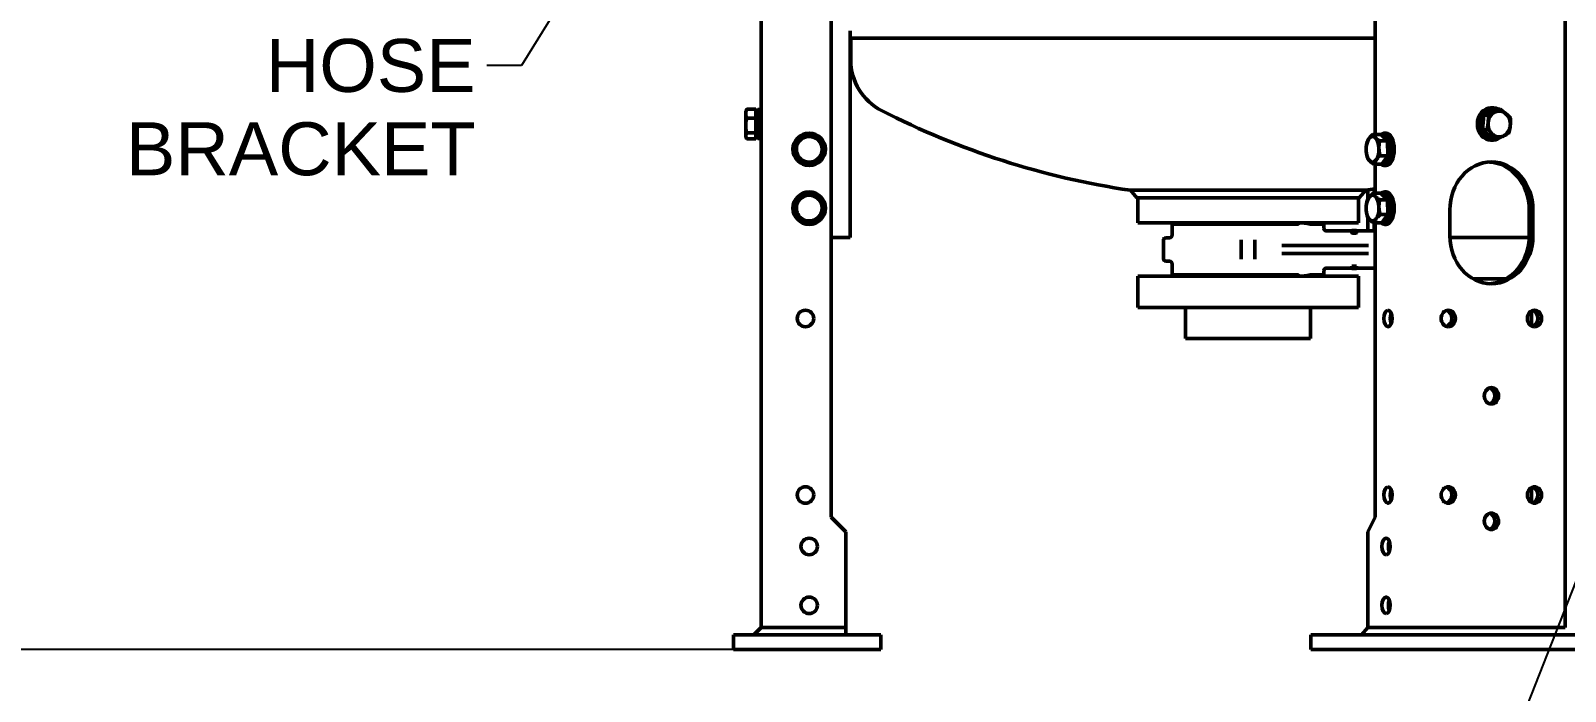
# Model space of a CAD drawing. Header units: inches. Extents: x 15 to 402, y 6 to 258.
# Drawn here: x 41.6 to 93.8, y 32.9 to 55.4 of the extents above; entities that cross this region are included whole.
import ezdxf

# ---------------------------------------------------------------- set-up
doc = ezdxf.new("R2010")
doc.units = ezdxf.units.IN
doc.header["$LTSCALE"] = 12
doc.header["$MEASUREMENT"] = 0
for name, color, linetype, lineweight in [('Dimension (ANSI)', 7, 'Continuous', 25), ('Symbol (ANSI)', 7, 'Continuous', 25), ('Visible (ANSI)', 7, 'Continuous', 50)]:
    doc.layers.add(name, color=color, linetype=linetype, lineweight=lineweight)
doc.styles.add('MEMCOR Medium', font='arial.ttf')
doc.styles.add('Standard D-E', font='arial.ttf')
doc.dimstyles.new('Default (ANSI)', dxfattribs={"dimscale": 12, "dimtxt": 0.15, "dimasz": 0.098425, "dimexe": 0.125, "dimexo": 0.0625, "dimgap": 0.031496, "dimtad": 0, "dimtih": 1, "dimtoh": 1, "dimdec": 4, "dimrnd": 1e-08, "dimzin": 3, "dimdsep": 46, "dimlunit": 5, "dimtxsty": 'MEMCOR Medium', "dimcen": 0.09, "dimdle": 0.393701, "dimclrd": 256, "dimclre": 256, "dimclrt": 256, "dimadec": 0, "dimazin": 1, "dimtfac": 0.8, "dimtofl": 0, "dimtmove": 0, "dimatfit": 3, "dimfxl": 1, "dimfrac": 1, "dimtolj": 1, "dimtzin": 4, "dimlwd": -1, "dimlwe": -1, "dimarcsym": 0})
doc.dimstyles.new('Default (ANSI)$7', dxfattribs={"dimscale": 12, "dimtxt": 0.15, "dimasz": 0.098425, "dimexe": 0.125, "dimexo": 0.0625, "dimgap": 0.031496, "dimtad": 0, "dimtih": 1, "dimtoh": 1, "dimdec": 4, "dimrnd": 1e-08, "dimzin": 3, "dimdsep": 46, "dimlunit": 5, "dimtxsty": 'MEMCOR Medium', "dimcen": 0.09, "dimdle": 0.393701, "dimclrd": 256, "dimclre": 256, "dimclrt": 256, "dimadec": 0, "dimazin": 1, "dimtfac": 0.8, "dimtofl": 0, "dimtmove": 0, "dimatfit": 3, "dimfxl": 1, "dimfrac": 1, "dimtolj": 1, "dimtzin": 4, "dimlwd": -1, "dimlwe": -1, "dimarcsym": 0})
doc.dimstyles.new('in [mm] D-E NeptuneBenson$7', dxfattribs={"dimscale": 12, "dimtxt": 0.15, "dimasz": 0.098425, "dimexe": 0.125, "dimexo": 0.063, "dimgap": 0.031496, "dimtad": 0, "dimtih": 1, "dimtoh": 1, "dimdec": 4, "dimrnd": 1e-08, "dimzin": 3, "dimdsep": 46, "dimlunit": 5, "dimtxsty": 'Standard D-E', "dimcen": 0.09, "dimdle": 0.393701, "dimclrd": 256, "dimclre": 256, "dimclrt": 256, "dimadec": 1, "dimazin": 1, "dimtfac": 1, "dimtofl": 0, "dimtmove": 0, "dimatfit": 3, "dimfxl": 1, "dimfrac": 1, "dimtolj": 1, "dimtzin": 4, "dimlwd": -1, "dimlwe": -1, "dimarcsym": 0})

# ---------------------------------------------------------------- blocks, each defined once
blk = doc.blocks.new('*D22')
at = {"layer": 'Defpoints', "color": 0, "transparency": 16777216}
for p in [(35.857, 131.747), (26.937, 34.332), (66.494, 34.332)]:
    blk.add_point(p, dxfattribs=at)
at = {"layer": 'Dimension (ANSI)', "transparency": 16777216}
for p, q in [((35.107, 131.747), (25.437, 131.747)), ((26.937, 130.566), (26.937, 87.135)), ((26.937, 35.513), (26.937, 80.394)), ((65.744, 34.332), (25.437, 34.332))]:
    blk.add_line(p, q, dxfattribs=at)
for points in [[(26.74, 130.566), (27.133, 130.566), (26.937, 131.747)], [(26.74, 35.513), (27.133, 35.513), (26.937, 34.332)]]:
    blk.add_solid(points, dxfattribs=at)
at = {"layer": 'Dimension (ANSI)', "transparency": 16777216, "char_height": 1.8, "attachment_point": 5, "style": 'MEMCOR Medium'}
for s, insert in [('\\A1; 97{\\H0.8x;\\S7#16;} in', (26.937, 85.604)), ('\\A1;[2474.3 mm]', (26.937, 82.233))]:
    blk.add_mtext(s, dxfattribs=dict(at, insert=insert))
blk = doc.blocks.new('*D23')
at = {"layer": 'Defpoints', "color": 0, "transparency": 16777216}
for p in [(39.876, 122.865), (66.907, 122.865), (66.494, 34.332)]:
    blk.add_point(p, dxfattribs=at)
at = {"layer": 'Dimension (ANSI)', "transparency": 16777216}
for p, q in [((66.157, 122.865), (38.376, 122.865)), ((39.876, 121.684), (39.876, 100.448)), ((39.876, 35.513), (39.876, 93.658)), ((65.744, 34.332), (38.376, 34.332))]:
    blk.add_line(p, q, dxfattribs=at)
for points in [[(39.68, 121.684), (40.073, 121.684), (39.876, 122.865)], [(39.68, 35.513), (40.073, 35.513), (39.876, 34.332)]]:
    blk.add_solid(points, dxfattribs=at)
at = {"layer": 'Dimension (ANSI)', "transparency": 16777216, "char_height": 1.8, "attachment_point": 5, "style": 'MEMCOR Medium'}
for s, insert in [('\\A1; 88{\\H0.8x;\\S9#16;} in', (39.876, 98.917)), ('\\A1;[2248.7 mm]', (39.876, 95.521))]:
    blk.add_mtext(s, dxfattribs=dict(at, insert=insert))

msp = doc.modelspace()

# ---------------------------------------------------------------- linework, layer by layer
at = {"layer": 'Visible (ANSI)'}
for p, q in [((66.43433, 35.08165), (66.43433, 55.98165)), ((68.81103, 55.98165), (68.81103, 38.83165)), ((87.28758, 51.83557), (87.28758, 55.98165)), ((93.75157, 35.08165), (93.75157, 55.98165)), ((69.45039, 55.36465), (69.45039, 48.33565)), ((69.47146, 55.11465), (69.45039, 55.13573)), ((69.47146, 55.11465), (69.47146, 54.36528)), ((87.28758, 55.11465), (69.47146, 55.11465)), ((65.90258, 52.62915), (65.92518, 52.66829)), ((66.24633, 52.69346), (65.94166, 52.69346)), ((66.24633, 52.69346), (66.24633, 52.64742)), ((66.37133, 52.74283), (66.37133, 51.64047)), ((66.37133, 52.74283), (66.43433, 52.74283)), ((90.98288, 52.49298), (91.38446, 52.69346)), ((91.27153, 52.74283), (91.24003, 52.74283)), ((91.38446, 52.69346), (91.53679, 52.69346)), ((65.90258, 52.62915), (65.90258, 52.5428)), ((65.90258, 52.5428), (65.90258, 52.14122)), ((66.24633, 52.39213), (65.94166, 52.39213)), ((66.37133, 52.663), (66.24633, 52.663)), ((66.24633, 52.43817), (66.24633, 52.64742)), ((66.24633, 52.43817), (66.24633, 52.39213)), ((66.24633, 52.39213), (66.24633, 52.31545)), ((66.24633, 52.25945), (66.24633, 52.31545)), ((66.37133, 52.25945), (66.24633, 52.25945)), ((66.24633, 52.25945), (66.24633, 52.12385)), ((90.93246, 51.99117), (90.98288, 52.49298)), ((90.98288, 52.49298), (91.13522, 52.49298)), ((91.27153, 52.663), (91.32344, 52.663)), ((65.90258, 52.14122), (65.90258, 51.79007)), ((65.90258, 51.79007), (65.90258, 51.75415)), ((65.90258, 51.75415), (65.92518, 51.71501)), ((66.24633, 51.89032), (65.94166, 51.89032)), ((66.24633, 51.68983), (65.94166, 51.68983)), ((66.37133, 52.12385), (66.24633, 52.12385)), ((66.24633, 51.96699), (66.24633, 52.12385)), ((66.24633, 51.96699), (66.24633, 51.89032)), ((66.24633, 51.89032), (66.24633, 51.85968)), ((66.24633, 51.72047), (66.24633, 51.85968)), ((66.24633, 51.72047), (66.24633, 51.68983)), ((66.37133, 51.7203), (66.24633, 51.7203)), ((66.37133, 51.64047), (66.43433, 51.64047)), ((87.48192, 51.83557), (87.21807, 51.83557)), ((87.48192, 51.83557), (87.70905, 51.61453)), ((87.60803, 51.803), (87.51539, 51.803)), ((87.60803, 51.88283), (87.66258, 51.88283)), ((91.2836, 51.68983), (90.93246, 51.99117)), ((90.93246, 51.99117), (91.08479, 51.99117)), ((91.27153, 51.64047), (91.24003, 51.64047)), ((91.2836, 51.68983), (91.43594, 51.68983)), ((68.5276, 51.39865), (68.49488, 51.39871)), ((68.50449, 51.26309), (68.52736, 51.26305)), ((87.70905, 51.61453), (87.4452, 51.61453)), ((87.7269, 51.11061), (87.46305, 51.11061)), ((87.7269, 51.11061), (87.51763, 50.82773)), ((87.70905, 51.61453), (87.7269, 51.11061)), ((87.73306, 51.39865), (87.7167, 51.39871)), ((87.74123, 51.26339), (87.72149, 51.26339)), ((87.7215, 51.26309), (87.73294, 51.26305)), ((87.84119, 51.26305), (87.73294, 51.26305)), ((87.84131, 51.39865), (87.73306, 51.39865)), ((87.84119, 51.26305), (87.74123, 51.26339)), ((87.51763, 50.82773), (87.25377, 50.82773)), ((87.28758, 49.83557), (87.28758, 50.82773)), ((87.60803, 50.8603), (87.54172, 50.8603)), ((87.60803, 50.78047), (87.66258, 50.78047)), ((78.97399, 49.9388), (82.97146, 49.9388)), ((79.19646, 49.68217), (78.97399, 49.9388)), ((86.74646, 49.68217), (79.19646, 49.68217)), ((79.22146, 48.83165), (79.22146, 49.68217)), ((82.97146, 49.9388), (86.96894, 49.9388)), ((86.72146, 48.83165), (86.72146, 49.68217)), ((86.74646, 49.68217), (86.96894, 49.9388)), ((87.03758, 49.94904), (87.03758, 49.62619)), ((87.48192, 49.83557), (87.21807, 49.83557)), ((87.25409, 49.98253), (87.25409, 49.83557)), ((87.70905, 49.61453), (87.4452, 49.61453)), ((87.48192, 49.83557), (87.70905, 49.61453)), ((87.60803, 49.803), (87.51539, 49.803)), ((87.60803, 49.88283), (87.66258, 49.88283)), ((87.70905, 49.61453), (87.7269, 49.11061)), ((68.5276, 49.39865), (68.49488, 49.39871)), ((68.50449, 49.26309), (68.52736, 49.26305)), ((87.03758, 49.02692), (87.03758, 48.55607)), ((87.7269, 49.11061), (87.46305, 49.11061)), ((87.7269, 49.11061), (87.51763, 48.82773)), ((87.73306, 49.39865), (87.7167, 49.39871)), ((87.74123, 49.26339), (87.72149, 49.26339)), ((87.7215, 49.26309), (87.73294, 49.26305)), ((87.84119, 49.26305), (87.73294, 49.26305)), ((87.84131, 49.39865), (87.73306, 49.39865)), ((87.84119, 49.26305), (87.74123, 49.26339)), ((89.82841, 48.39165), (89.82841, 49.27165)), ((92.52665, 48.39165), (92.52665, 49.27165)), ((92.65165, 49.27165), (92.65165, 48.39165)), ((86.72146, 48.83165), (79.22146, 48.83165)), ((80.43209, 48.83165), (80.39272, 48.79228)), ((84.66968, 48.79228), (80.39272, 48.79228)), ((80.39272, 48.42007), (80.39272, 48.79228)), ((85.5502, 48.79228), (85.0762, 48.79228)), ((85.51083, 48.83165), (85.5502, 48.79228)), ((85.5502, 48.63481), (85.5502, 48.79228)), ((86.49374, 48.55607), (85.62894, 48.55607)), ((86.49367, 48.5554), (86.49367, 48.54335)), ((86.49393, 48.51835), (86.49393, 48.50553)), ((86.49733, 48.56756), (86.49733, 48.55942)), ((86.49733, 48.56756), (86.65875, 48.56756)), ((86.58262, 48.55013), (86.58327, 48.55013)), ((86.58262, 48.55013), (86.58262, 48.53798)), ((86.58327, 48.53798), (86.58262, 48.53798)), ((86.58327, 48.55013), (86.58327, 48.53798)), ((86.58419, 48.55993), (86.58353, 48.55993)), ((86.65875, 48.56756), (86.65875, 48.55924)), ((86.66202, 48.51835), (86.66202, 48.50553)), ((87.28758, 48.55607), (86.66233, 48.55607)), ((86.66241, 48.5554), (86.66241, 48.54335)), ((87.51763, 48.82773), (87.25377, 48.82773)), ((87.25409, 48.82773), (87.25409, 48.55607)), ((87.28758, 38.83165), (87.28758, 48.82773)), ((87.60803, 48.8603), (87.54172, 48.8603)), ((87.60803, 48.78047), (87.66258, 48.78047)), ((69.45039, 48.33565), (68.81103, 48.33565)), ((80.09745, 47.61119), (80.09745, 48.24111)), ((80.17619, 48.31985), (80.28294, 48.31985)), ((82.73526, 48.25797), (82.73526, 47.59433)), ((83.20766, 47.59433), (83.20766, 48.25797)), ((84.47186, 48.06394), (84.11527, 48.06394)), ((84.67957, 48.06394), (84.47186, 48.06394)), ((84.67957, 48.06394), (85.90586, 48.06394)), ((85.90586, 48.06394), (86.81957, 48.06394)), ((87.06695, 48.06394), (86.81957, 48.06394)), ((92.52582, 48.33565), (89.82925, 48.33565)), ((80.17619, 47.53245), (80.28294, 47.53245)), ((84.11527, 47.78835), (84.47186, 47.78835)), ((84.47186, 47.78835), (84.67957, 47.78835)), ((85.90586, 47.78835), (84.67957, 47.78835)), ((86.81957, 47.78835), (85.90586, 47.78835)), ((86.81957, 47.78835), (87.06695, 47.78835)), ((79.22146, 47.02065), (86.72146, 47.02065)), ((79.22146, 47.02065), (79.22146, 45.95815)), ((80.39272, 47.06002), (80.39272, 47.43223)), ((80.39272, 47.06002), (84.66968, 47.06002)), ((80.43209, 47.02065), (80.39272, 47.06002)), ((85.0762, 47.06002), (85.5502, 47.06002)), ((85.51083, 47.02065), (85.5502, 47.06002)), ((85.5502, 47.06002), (85.5502, 47.21749)), ((86.49733, 47.29623), (85.62894, 47.29623)), ((86.49733, 47.35185), (86.49733, 47.36508)), ((86.49733, 47.36508), (86.65875, 47.36508)), ((86.65875, 47.35185), (86.49733, 47.35185)), ((86.49733, 47.33478), (86.49733, 47.35185)), ((86.49733, 47.29895), (86.49733, 47.31104)), ((86.49733, 47.31104), (86.51756, 47.31104)), ((86.49733, 47.29495), (86.49733, 47.29895)), ((86.65875, 47.29895), (86.49733, 47.29895)), ((86.49733, 47.28595), (86.49733, 47.29495)), ((86.49733, 47.29495), (86.63651, 47.29495)), ((86.49733, 47.28474), (86.49733, 47.28595)), ((86.49733, 47.28474), (86.65875, 47.28474)), ((86.5159, 47.34164), (86.5159, 47.3345)), ((86.5159, 47.34164), (86.64017, 47.34164)), ((86.52663, 47.31769), (86.52663, 47.33016)), ((86.65875, 47.28568), (86.53095, 47.28568)), ((86.63898, 47.31104), (86.65875, 47.31104)), ((86.64017, 47.3345), (86.64017, 47.34164)), ((86.65875, 47.35185), (86.65875, 47.36508)), ((86.65875, 47.35185), (86.65875, 47.33494)), ((86.65875, 47.29895), (86.65875, 47.31104)), ((86.65875, 47.29895), (86.65875, 47.29312)), ((87.28758, 47.29623), (86.65875, 47.29623)), ((86.65875, 47.28568), (86.65875, 47.29312)), ((86.65875, 47.28568), (86.65875, 47.28474)), ((86.72146, 47.02065), (86.72146, 45.95815)), ((90.62205, 46.92615), (91.73302, 46.92615)), ((79.22146, 45.95815), (86.72146, 45.95815)), ((80.84646, 45.95815), (80.84646, 44.89565)), ((85.09646, 45.95815), (85.09646, 44.89565)), ((92.59927, 45.83358), (92.59927, 45.32972)), ((80.84646, 44.89565), (85.09646, 44.89565)), ((92.59927, 39.83358), (92.59927, 39.32972)), ((68.81103, 38.83165), (69.31103, 38.33165)), ((87.03758, 38.33165), (87.28758, 38.83165)), ((69.31103, 38.33165), (69.31103, 35.08165)), ((87.03758, 35.08165), (87.03758, 38.33165)), ((66.43433, 35.08165), (66.18433, 34.83165)), ((66.43433, 35.08165), (67.12433, 35.08165)), ((67.12433, 35.08165), (69.31103, 35.08165)), ((69.31103, 34.83165), (69.31103, 35.08165)), ((86.82107, 34.83165), (87.03758, 35.08165)), ((87.03758, 35.08165), (88.13093, 35.08165)), ((88.13093, 35.08165), (89.07349, 35.08165)), ((89.07349, 35.08165), (93.40657, 35.08165)), ((93.40657, 35.08165), (93.75157, 35.08165)), ((65.49433, 34.83165), (65.49433, 34.33165)), ((65.49433, 34.83165), (66.49433, 34.83165)), ((69.49433, 34.83165), (66.49433, 34.83165)), ((69.49433, 34.83165), (70.49433, 34.83165)), ((70.49433, 34.33165), (70.49433, 34.83165)), ((85.10589, 34.83165), (85.23986, 34.83165)), ((85.10589, 34.83165), (85.10589, 34.33165)), ((86.73986, 34.83165), (85.23986, 34.83165)), ((86.73986, 34.83165), (88.10589, 34.83165)), ((95.13802, 34.83165), (88.10589, 34.83165)), ((66.49433, 34.33165), (65.49433, 34.33165)), ((69.49433, 34.33165), (66.49433, 34.33165)), ((70.49433, 34.33165), (69.49433, 34.33165)), ((85.23986, 34.33165), (85.10589, 34.33165)), ((86.73986, 34.33165), (85.23986, 34.33165)), ((88.10589, 34.33165), (86.73986, 34.33165)), ((95.13802, 34.33165), (88.10589, 34.33165))]:
    msp.add_line(p, q, dxfattribs=at)
for centre, radius in [((68.06103, 51.33165), 0.55118), ((68.06103, 49.33165), 0.55118), ((67.93433, 45.58165), 0.28), ((67.93433, 39.58165), 0.28), ((68.06103, 37.83165), 0.28), ((68.06103, 35.83165), 0.28)]:
    msp.add_circle(centre, radius, dxfattribs=at)
for centre, radius, start, end in [((71.40146, 54.36528), 1.93, 180, 242.879025), ((82.97146, 76.95465), 27.31, 242.879025, 261.583151), ((68.06103, 51.33165), 0.4375, 124.052659, 184.052659), ((68.06103, 51.33165), 0.47135, 102.205965, 145.899353), ((68.06103, 51.33165), 0.4375, 64.052659, 124.052659), ((68.06103, 51.33165), 0.47135, 42.205965, 85.899353), ((68.06103, 51.33165), 0.4375, 4.052659, 64.052659), ((68.06103, 51.33165), 0.47135, 162.205965, 205.899353), ((68.06103, 51.33165), 0.4375, 184.052659, 244.052659), ((68.06103, 51.33165), 0.4375, 304.052659, 4.052659), ((68.06103, 51.33165), 0.47135, 8.172259, 25.899353), ((68.06103, 51.33165), 0.47135, 342.205965, 351.63163), ((68.06103, 51.33165), 0.47135, 222.205965, 265.899353), ((68.06103, 51.33165), 0.4375, 244.052659, 304.052659), ((68.06103, 51.33165), 0.47135, 282.205965, 325.899353), ((68.06103, 49.33165), 0.4375, 124.052659, 184.052659), ((68.06103, 49.33165), 0.47135, 102.205965, 145.899353), ((68.06103, 49.33165), 0.4375, 64.052659, 124.052659), ((68.06103, 49.33165), 0.47135, 42.205965, 85.899353), ((68.06103, 49.33165), 0.4375, 4.052659, 64.052659), ((68.06103, 49.33165), 0.47135, 8.172259, 25.899353), ((82.97146, 76.95465), 27.31, 278.416849, 279.093245), ((68.06103, 49.33165), 0.47135, 162.205965, 205.899353), ((68.06103, 49.33165), 0.4375, 184.052659, 244.052659), ((68.06103, 49.33165), 0.47135, 222.205965, 265.899353), ((68.06103, 49.33165), 0.47135, 282.205965, 325.899353), ((68.06103, 49.33165), 0.4375, 304.052659, 4.052659), ((68.06103, 49.33165), 0.47135, 342.205965, 351.63163), ((68.06103, 49.33165), 0.4375, 244.052659, 304.052659), ((85.62894, 48.63481), 0.07874, 180, 270), ((80.17619, 48.24111), 0.07874, 90, 180), ((80.28294, 48.43008), 0.11024, 270, 354.787216), ((80.17619, 47.61119), 0.07874, 180, 270), ((80.28294, 47.42221), 0.11024, 5.212784, 90), ((85.62894, 47.21749), 0.07874, 90, 180)]:
    msp.add_arc(centre, radius, start, end, dxfattribs=at)
for centre, major_axis, ratio, start_param, end_param in [((91.27153, 52.19165), (0, 0.55118), 0.8660254, 5.85672364, 10.01603027), ((91.24003, 52.19165), (0, 0.55118), 0.8660254, 0, 3.14159265), ((91.27153, 52.19165), (0, 0.47135), 0.8660254, 0, 3.08176119), ((91.33403, 52.19165), (0, 0.47135), 0.8660254, 1.07398251, 1.83657601), ((91.33403, 52.19165), (0, 0.47135), 0.8660254, 0.02678496, 0.78937846), ((91.5059, 52.19165), (0, -0.4375), 0.8660254, 4.59687191, 5.64406946), ((91.5059, 52.19165), (0, -0.4375), 0.8660254, 3.54967436, 4.59687191), ((91.5059, 52.19165), (0, 0.4375), 0.8660254, 5.64406946, 6.69126701), ((91.5059, 52.19165), (0, 0.4375), 0.8660254, 4.59687191, 5.64406946), ((87.20208, 51.33165), (0, -0.4375), 0.5, 3.73592367, 4.78312122), ((87.20208, 51.33165), (0, 0.4375), 0.5, 5.83031877, 6.87751633), ((87.20208, 51.33165), (0, 0.4375), 0.5, 4.78312122, 5.83031877), ((87.60803, 51.33165), (0, -0.55118), 0.5, 5.86604618, 9.87156609), ((87.49978, 51.33165), (0, 0.47135), 0.5, 5.44902203, 6.21161552), ((87.60803, 51.33165), (0, 0.47135), 0.5, 4.85502181, 6.28318531), ((87.66258, 51.33165), (0, -0.55118), 0.5, 0, 3.14159265), ((91.33403, 52.19165), (0, -0.47135), 0.8660254, 5.26277271, 6.02536621), ((91.5059, 52.19165), (0, -0.4375), 0.8660254, 5.64406946, 6.69126701), ((91.5059, 52.19165), (0, 0.4375), 0.8660254, 3.54967436, 4.59687191), ((87.20208, 51.33165), (0, -0.4375), 0.5, 4.78312122, 5.83031877), ((87.20208, 51.33165), (0, 0.4375), 0.5, 3.73592367, 4.78312122), ((87.60803, 51.33165), (0, -0.47135), 0.5, 0, 1.42474072), ((87.49978, 51.33165), (0, -0.47135), 0.5, 1.71342916, 2.02282532), ((87.49978, 51.33165), (0, -0.47135), 0.5, 1.26023182, 1.42474072), ((87.60803, 51.33165), (0, -0.29528), 0.5, 1.33739907, 1.79970504), ((87.20208, 51.33165), (0, -0.4375), 0.5, 5.83031877, 6.87751633), ((87.49978, 51.33165), (0, -0.47135), 0.5, 0.21303427, 0.97562777), ((91.24003, 49.27165), (0, 1.63), 0.8660254, 4.71238898, 7.85398163), ((91.11503, 49.27165), (0, 1.63), 0.8660254, 4.71238898, 6.2388955), ((87.20208, 49.33165), (0, -0.4375), 0.5, 3.73592367, 4.78312122), ((87.20208, 49.33165), (0, 0.4375), 0.5, 5.83031877, 6.87751633), ((87.20208, 49.33165), (0, 0.4375), 0.5, 4.78312122, 5.83031877), ((87.60803, 49.33165), (0, -0.55118), 0.5, 5.86604618, 9.87156609), ((87.49978, 49.33165), (0, 0.47135), 0.5, 5.44902203, 6.21161552), ((87.60803, 49.33165), (0, 0.47135), 0.5, 4.85502181, 6.28318531), ((87.66258, 49.33165), (0, -0.55118), 0.5, 0, 3.14159265), ((87.49978, 49.33165), (0, -0.47135), 0.5, 1.71342916, 2.02282532), ((87.20208, 49.33165), (0, -0.4375), 0.5, 4.78312122, 5.83031877), ((87.20208, 49.33165), (0, 0.4375), 0.5, 3.73592367, 4.78312122), ((87.49978, 49.33165), (0, -0.47135), 0.5, 0.21303427, 0.97562777), ((87.60803, 49.33165), (0, -0.47135), 0.5, 0, 1.42474072), ((87.49978, 49.33165), (0, -0.47135), 0.5, 1.26023182, 1.42474072), ((87.60803, 49.33165), (0, -0.29528), 0.5, 1.33739907, 1.79970504), ((87.20208, 49.33165), (0, -0.4375), 0.5, 5.83031877, 6.87751633), ((91.24003, 48.39165), (0, -1.63), 0.8660254, 4.71238898, 7.85398163), ((91.11503, 48.39165), (0, -1.63), 0.8660254, 0.04428981, 1.57079633), ((86.41089, 47.92615), (-1.25056, 0), 0.51315789, 1.63997084, 1.75220353), ((86.45172, 47.92615), (-1.26151, 0), 0.5087001, 1.63363812, 1.73564898), ((87.94244, 45.58165), (0, -0.28), 0.5, 4.02552272, 5.39925524), ((89.64997, 45.58165), (0, -0.28), 0.8660254, 0.2606883, 2.88090435), ((92.58009, 45.58165), (0, -0.28), 0.8660254, 0.2606883, 2.88090435), ((91.11503, 42.95065), (0, -0.28), 0.8660254, 0.2606883, 2.88090435), ((87.94244, 39.58165), (0, -0.28), 0.5, 4.02552272, 5.39925524), ((89.64997, 39.58165), (0, -0.28), 0.8660254, 0.2606883, 2.88090435), ((92.58009, 39.58165), (0, -0.28), 0.8660254, 0.2606883, 2.88090435), ((91.11503, 38.68765), (0, -0.28), 0.8660254, 0.2606883, 2.88090435), ((87.87909, 37.83165), (0, -0.28), 0.5, 4.02552272, 5.39925524), ((87.87909, 35.83165), (0, -0.28), 0.5, 4.02552272, 5.39925524)]:
    msp.add_ellipse(centre, major_axis=major_axis, ratio=ratio, start_param=start_param, end_param=end_param, dxfattribs=at)
for centre, major_axis, ratio in [((87.72593, 45.58165), (0, 0.28), 0.5), ((89.77497, 45.58165), (0, -0.28), 0.8660254), ((92.70509, 45.58165), (0, -0.28), 0.8660254), ((91.24003, 42.95065), (0, -0.28), 0.8660254), ((87.72593, 39.58165), (0, 0.28), 0.5), ((89.77497, 39.58165), (0, -0.28), 0.8660254), ((92.70509, 39.58165), (0, -0.28), 0.8660254), ((91.24003, 38.68765), (0, -0.28), 0.8660254), ((87.66258, 37.83165), (0, -0.28), 0.5), ((87.66258, 35.83165), (0, -0.28), 0.5)]:
    msp.add_ellipse(centre, major_axis=major_axis, ratio=ratio, dxfattribs=at)
for points, weights in [([(65.94166, 52.69346), (65.90258, 52.61272), (65.90258, 52.5428)], [1.01001874936, 1.04314139574, 1]), ([(65.92518, 52.66829), (65.93224, 52.68051), (65.94166, 52.69346)], [1.02138311763, 1.01781173633, 1.01001874936]), ([(91.35554, 52.59322), (91.44873, 52.63974), (91.53679, 52.69346)], [1, 1.04314139574, 1.01001874936]), ([(91.53679, 52.69346), (91.65042, 52.61272), (91.7319, 52.5428)], [1.01001874936, 1.04314139574, 1]), ([(65.90258, 52.5428), (65.90258, 52.47287), (65.94166, 52.39213)], [1, 1.04314139574, 1.01001874936]), ([(65.94166, 52.39213), (65.90258, 52.25767), (65.90258, 52.14122)], [1.01001874936, 1.04314139574, 1]), ([(91.08479, 51.99117), (91.11784, 52.12563), (91.12954, 52.24208)], [1.01001874936, 1.04314139574, 1]), ([(91.12954, 52.24208), (91.14124, 52.35852), (91.13522, 52.49298)], [1, 1.04314139574, 1.01001874936]), ([(91.13522, 52.49298), (91.26236, 52.5467), (91.35554, 52.59322)], [1.01001874936, 1.04314139574, 1]), ([(91.7319, 52.5428), (91.81339, 52.47287), (91.88794, 52.39213)], [1, 1.04314139574, 1.01001874936]), ([(91.88794, 52.39213), (91.89397, 52.25767), (91.88227, 52.14122)], [1.01001874936, 1.04314139574, 1]), ([(65.90258, 52.14122), (65.90258, 52.02478), (65.94166, 51.89032)], [1, 1.04314139574, 1.01001874936]), ([(65.94166, 51.89032), (65.90258, 51.8366), (65.90258, 51.79007)], [1.01001874936, 1.04314139574, 1]), ([(65.90258, 51.79007), (65.90258, 51.74355), (65.94166, 51.68983)], [1, 1.04314139574, 1.01001874936]), ([(67.60677, 51.55269), (67.71893, 51.62849), (67.81605, 51.69413)], [1.01001874936, 1.04314139574, 1]), ([(67.81605, 51.69413), (67.91318, 51.75977), (68.02533, 51.83557)], [1, 1.04314139574, 1.01001874936]), ([(68.02533, 51.83557), (68.14705, 51.77634), (68.25246, 51.72505)], [1.01001874936, 1.04314139574, 1]), ([(68.25246, 51.72505), (68.35787, 51.67375), (68.47959, 51.61453)], [1, 1.04314139574, 1.01001874936]), ([(87.00879, 51.55269), (87.03103, 51.62849), (87.07959, 51.69413)], [1.01001874936, 1.04314139574, 1]), ([(87.07959, 51.69413), (87.12815, 51.75977), (87.21807, 51.83557)], [1, 1.04314139574, 1.01001874936]), ([(87.21807, 51.83557), (87.24509, 51.77634), (87.29779, 51.72505)], [1.01001874936, 1.04314139574, 1]), ([(87.29779, 51.72505), (87.3505, 51.67375), (87.4452, 51.61453)], [1, 1.04314139574, 1.01001874936]), ([(91.2799, 51.8405), (91.19842, 51.91043), (91.08479, 51.99117)], [1, 1.04314139574, 1.01001874936]), ([(91.43594, 51.68983), (91.36139, 51.77058), (91.2799, 51.8405)], [1.01001874936, 1.04314139574, 1]), ([(91.65626, 51.79007), (91.56308, 51.74355), (91.43594, 51.68983)], [1, 1.04314139574, 1.01001874936]), ([(91.83751, 51.89032), (91.74945, 51.8366), (91.65626, 51.79007)], [1.01001874936, 1.04314139574, 1]), ([(91.88227, 52.14122), (91.87056, 52.02478), (91.83751, 51.89032)], [1, 1.04314139574, 1.01001874936]), ([(67.62463, 51.30073), (67.61634, 51.41766), (67.60677, 51.55269)], [1, 1.04314139574, 1.01001874936]), ([(67.64248, 51.04877), (67.63291, 51.18379), (67.62463, 51.30073)], [1.01001874936, 1.04314139574, 1]), ([(68.51529, 51.11061), (68.40314, 51.03481), (68.30601, 50.96917)], [1.01001874936, 1.04314139574, 1]), ([(68.47959, 51.61453), (68.48915, 51.4795), (68.49744, 51.36257)], [1.01001874936, 1.04314139574, 1]), ([(68.49744, 51.36257), (68.50572, 51.24563), (68.51529, 51.11061)], [1, 1.04314139574, 1.01001874936]), ([(86.98388, 51.30073), (86.97973, 51.41766), (87.00879, 51.55269)], [1, 1.04314139574, 1.01001874936]), ([(87.02664, 51.04877), (86.98802, 51.18379), (86.98388, 51.30073)], [1.01001874936, 1.04314139574, 1]), ([(87.46305, 51.11061), (87.37313, 51.03481), (87.32457, 50.96917)], [1.01001874936, 1.04314139574, 1]), ([(87.4452, 51.61453), (87.41614, 51.4795), (87.42028, 51.36257)], [1.01001874936, 1.04314139574, 1]), ([(87.42028, 51.36257), (87.42442, 51.24563), (87.46305, 51.11061)], [1, 1.04314139574, 1.01001874936]), ([(67.86961, 50.93825), (67.76419, 50.98954), (67.64248, 51.04877)], [1, 1.04314139574, 1.01001874936]), ([(68.09673, 50.82773), (67.97502, 50.88696), (67.86961, 50.93825)], [1.01001874936, 1.04314139574, 1]), ([(68.30601, 50.96917), (68.20889, 50.90353), (68.09673, 50.82773)], [1, 1.04314139574, 1.01001874936]), ([(87.10637, 50.93825), (87.05366, 50.98954), (87.02664, 51.04877)], [1, 1.04314139574, 1.01001874936]), ([(87.25377, 50.82773), (87.15907, 50.88696), (87.10637, 50.93825)], [1.01001874936, 1.04314139574, 1]), ([(87.32457, 50.96917), (87.27601, 50.90353), (87.25377, 50.82773)], [1, 1.04314139574, 1.01001874936]), ([(67.60677, 49.55269), (67.71893, 49.62849), (67.81605, 49.69413)], [1.01001874936, 1.04314139574, 1]), ([(67.62463, 49.30073), (67.61634, 49.41766), (67.60677, 49.55269)], [1, 1.04314139574, 1.01001874936]), ([(67.81605, 49.69413), (67.91318, 49.75977), (68.02533, 49.83557)], [1, 1.04314139574, 1.01001874936]), ([(68.02533, 49.83557), (68.14705, 49.77634), (68.25246, 49.72505)], [1.01001874936, 1.04314139574, 1]), ([(68.25246, 49.72505), (68.35787, 49.67375), (68.47959, 49.61453)], [1, 1.04314139574, 1.01001874936]), ([(68.47959, 49.61453), (68.48915, 49.4795), (68.49744, 49.36257)], [1.01001874936, 1.04314139574, 1]), ([(86.98388, 49.30073), (86.97973, 49.41766), (87.00879, 49.55269)], [1, 1.04314139574, 1.01001874936]), ([(87.00879, 49.55269), (87.03103, 49.62849), (87.07959, 49.69413)], [1.01001874936, 1.04314139574, 1]), ([(87.07959, 49.69413), (87.12815, 49.75977), (87.21807, 49.83557)], [1, 1.04314139574, 1.01001874936]), ([(87.21807, 49.83557), (87.24509, 49.77634), (87.29779, 49.72505)], [1.01001874936, 1.04314139574, 1]), ([(87.29779, 49.72505), (87.3505, 49.67375), (87.4452, 49.61453)], [1, 1.04314139574, 1.01001874936]), ([(87.4452, 49.61453), (87.41614, 49.4795), (87.42028, 49.36257)], [1.01001874936, 1.04314139574, 1]), ([(67.64248, 49.04877), (67.63291, 49.18379), (67.62463, 49.30073)], [1.01001874936, 1.04314139574, 1]), ([(67.86961, 48.93825), (67.76419, 48.98954), (67.64248, 49.04877)], [1, 1.04314139574, 1.01001874936]), ([(68.51529, 49.11061), (68.40314, 49.03481), (68.30601, 48.96917)], [1.01001874936, 1.04314139574, 1]), ([(68.49744, 49.36257), (68.50572, 49.24563), (68.51529, 49.11061)], [1, 1.04314139574, 1.01001874936]), ([(87.02664, 49.04877), (86.98802, 49.18379), (86.98388, 49.30073)], [1.01001874936, 1.04314139574, 1]), ([(87.10637, 48.93825), (87.05366, 48.98954), (87.02664, 49.04877)], [1, 1.04314139574, 1.01001874936]), ([(87.46305, 49.11061), (87.37313, 49.03481), (87.32457, 48.96917)], [1.01001874936, 1.04314139574, 1]), ([(87.42028, 49.36257), (87.42442, 49.24563), (87.46305, 49.11061)], [1, 1.04314139574, 1.01001874936]), ([(68.09673, 48.82773), (67.97502, 48.88696), (67.86961, 48.93825)], [1.01001874936, 1.04314139574, 1]), ([(68.30601, 48.96917), (68.20889, 48.90353), (68.09673, 48.82773)], [1, 1.04314139574, 1.01001874936]), ([(84.81056, 48.83165), (84.94158, 48.82545), (85.07461, 48.7925)], [1, 1.00263245458, 1.00001729957]), ([(87.25377, 48.82773), (87.15907, 48.88696), (87.10637, 48.93825)], [1.01001874936, 1.04314139574, 1]), ([(87.32457, 48.96917), (87.27601, 48.90353), (87.25377, 48.82773)], [1, 1.04314139574, 1.01001874936]), ([(85.07461, 47.0598), (84.94158, 47.02685), (84.81056, 47.02065)], [1.00001729957, 1.00263245458, 1])]:
    msp.add_rational_spline(points, weights, degree=2, dxfattribs=at)
for points, knots in [([(84.67343, 48.79381), (84.67332, 48.79368), (84.6732, 48.79355), (84.67268, 48.79306), (84.6722, 48.79277), (84.67105, 48.79238), (84.67039, 48.79228), (84.66968, 48.79228)], [0.1754232945, 0.1754232945, 0.1754232945, 0.1754232945, 0.1777740247, 0.1777740247, 0.185040697, 0.185040697, 0.1923073693, 0.1923073693, 0.1923073693, 0.1923073693]), ([(84.67343, 48.79381), (84.67701, 48.79829), (84.68097, 48.80247), (84.70044, 48.81963), (84.72038, 48.82851), (84.7438, 48.83165)], [1.494648308, 1.494648308, 1.494648308, 1.494648308, 1.572205019, 1.572205019, 1.842813011, 1.842813011, 1.842813011, 1.842813011]), ([(86.50753, 48.56192), (86.50313, 48.5613), (86.49991, 48.56051), (86.49587, 48.55881), (86.49399, 48.55769), (86.49368, 48.55572), (86.49367, 48.55556), (86.49367, 48.5554)], [-0.169162625, -0.169162625, -0.169162625, -0.169162625, -0.077769226, -0.077769226, -0.006331753, -0.006331753, 0, 0, 0, 0]), ([(86.49367, 48.5554), (86.49367, 48.55398), (86.49471, 48.55245), (86.49957, 48.54941), (86.50311, 48.54799), (86.51169, 48.54557), (86.51619, 48.5446), (86.52667, 48.54314), (86.53232, 48.54272), (86.5396, 48.54256), (86.54096, 48.54254), (86.54233, 48.54254)], [-0.20866782, -0.20866782, -0.20866782, -0.20866782, -0.153212396, -0.153212396, -0.100148876, -0.100148876, -0.05568208, -0.05568208, -0.010386437, -0.010386437, 0, 0, 0, 0]), ([(86.51357, 48.53299), (86.51267, 48.53319), (86.5118, 48.53339), (86.50753, 48.53445), (86.50289, 48.5358), (86.49737, 48.53854), (86.49598, 48.5395), (86.49409, 48.54145), (86.49367, 48.54242), (86.49367, 48.54335)], [0.0797822314, 0.0797822314, 0.0797822314, 0.0797822314, 0.0886816865, 0.0886816865, 0.1243163036, 0.1243163036, 0.1432684005, 0.1432684005, 0.1632373199, 0.1632373199, 0.1632373199, 0.1632373199]), ([(86.57791, 48.53736), (86.55345, 48.53736), (86.53668, 48.5364), (86.51682, 48.53385), (86.51199, 48.5327), (86.50484, 48.53064), (86.50151, 48.52919), (86.49609, 48.52534), (86.49461, 48.52296), (86.49399, 48.51974), (86.49393, 48.51905), (86.49393, 48.51835)], [-0.183267652, -0.183267652, -0.183267652, -0.183267652, -0.137364505, -0.137364505, -0.107367132, -0.107367132, -0.065073463, -0.065073463, -0.01379241, -0.01379241, 0, 0, 0, 0]), ([(86.49393, 48.51835), (86.49393, 48.51659), (86.49432, 48.51478), (86.4961, 48.51131), (86.4974, 48.50967), (86.50183, 48.50584), (86.50537, 48.50383), (86.51428, 48.50037), (86.52036, 48.49863), (86.54198, 48.49514), (86.55675, 48.49436), (86.57281, 48.49412), (86.57543, 48.4941), (86.57804, 48.4941)], [-0.372037848, -0.372037848, -0.372037848, -0.372037848, -0.316649276, -0.316649276, -0.26606732, -0.26606732, -0.194101845, -0.194101845, -0.122425423, -0.122425423, -0.019902589, -0.019902589, 0, 0, 0, 0]), ([(86.57804, 48.48072), (86.56382, 48.48072), (86.54816, 48.48127), (86.523, 48.48465), (86.51619, 48.4866), (86.50729, 48.48977), (86.50348, 48.49171), (86.49821, 48.49574), (86.49656, 48.49764), (86.49439, 48.50158), (86.49393, 48.50359), (86.49393, 48.50553)], [0, 0, 0, 0, 0.108371526, 0.108371526, 0.198840899, 0.198840899, 0.296855551, 0.296855551, 0.376686089, 0.376686089, 0.459220348, 0.459220348, 0.459220348, 0.459220348]), ([(86.54193, 48.56367), (86.53548, 48.56367), (86.52922, 48.56355), (86.5194, 48.56309), (86.5141, 48.56278), (86.50844, 48.56205), (86.50798, 48.56199), (86.50753, 48.56192)], [-0.146175631, -0.146175631, -0.146175631, -0.146175631, -0.059850058, -0.059850058, -0.004970964, -0.004970964, 0, 0, 0, 0]), ([(86.50976, 48.55535), (86.50976, 48.55618), (86.51046, 48.55696), (86.51363, 48.5583), (86.51586, 48.55884), (86.52128, 48.55971), (86.52467, 48.56011), (86.53365, 48.56067), (86.53854, 48.56078), (86.5435, 48.56078)], [-0.155047217, -0.155047217, -0.155047217, -0.155047217, -0.112997761, -0.112997761, -0.073977698, -0.073977698, -0.037792509, -0.037792509, 0, 0, 0, 0]), ([(86.54023, 48.54855), (86.53564, 48.54855), (86.53105, 48.54872), (86.52354, 48.54947), (86.52065, 48.54993), (86.51609, 48.551), (86.51382, 48.55167), (86.51043, 48.55349), (86.50976, 48.55444), (86.50976, 48.55535)], [-0.16231389, -0.16231389, -0.16231389, -0.16231389, -0.10956079, -0.10956079, -0.068871388, -0.068871388, -0.035084938, -0.035084938, 0, 0, 0, 0]), ([(86.51185, 48.51835), (86.51185, 48.51922), (86.51201, 48.52008), (86.51277, 48.52165), (86.51332, 48.52236), (86.51474, 48.52357), (86.51616, 48.52462), (86.52211, 48.52666), (86.52555, 48.52737), (86.52925, 48.52788)], [-0.151018734, -0.151018734, -0.151018734, -0.151018734, -0.104414417, -0.104414417, -0.062981248, -0.062981248, -0.03031587, -0.03031587, 0, 0, 0, 0]), ([(86.52885, 48.50784), (86.52517, 48.5085), (86.52173, 48.50939), (86.51617, 48.51173), (86.51471, 48.51287), (86.5124, 48.51522), (86.51185, 48.51681), (86.51185, 48.51835)], [-0.0654067865, -0.0654067865, -0.0654067865, -0.0654067865, -0.0477804659, -0.0477804659, -0.0304754738, -0.0304754738, 0, 0, 0, 0]), ([(86.52925, 48.51527), (86.52553, 48.51474), (86.52208, 48.51402), (86.51805, 48.5126), (86.51713, 48.51219), (86.5164, 48.51181)], [0, 0, 0, 0, 0.0305041282, 0.0305041282, 0.0427508709, 0.0427508709, 0.0427508709, 0.0427508709]), ([(86.57804, 48.50513), (86.56232, 48.50513), (86.55296, 48.50554), (86.54163, 48.50616), (86.53473, 48.50676), (86.52885, 48.50784)], [-0.0872419859, -0.0872419859, -0.0872419859, -0.0872419859, -0.0488319018, -0.0488319018, 0, 0, 0, 0]), ([(86.52925, 48.52788), (86.53774, 48.52909), (86.54593, 48.52939), (86.55852, 48.52981), (86.56892, 48.52989), (86.57791, 48.52989)], [-0.0957813868, -0.0957813868, -0.0957813868, -0.0957813868, -0.0684710599, -0.0684710599, 0, 0, 0, 0]), ([(86.57791, 48.51732), (86.56893, 48.51732), (86.55854, 48.51724), (86.54594, 48.51681), (86.53774, 48.5165), (86.52925, 48.51527)], [0, 0, 0, 0, 0.0684075571, 0.0684075571, 0.0959145519, 0.0959145519, 0.0959145519, 0.0959145519]), ([(86.56797, 48.55301), (86.56533, 48.55195), (86.56214, 48.5508), (86.5569, 48.54964), (86.55482, 48.54927), (86.54809, 48.54867), (86.54408, 48.54855), (86.54023, 48.54855)], [-0.111146178, -0.111146178, -0.111146178, -0.111146178, -0.05471455, -0.05471455, -0.02932679, -0.02932679, 0, 0, 0, 0]), ([(86.58353, 48.55993), (86.58105, 48.56073), (86.57793, 48.56142), (86.56963, 48.56258), (86.56515, 48.56293), (86.55602, 48.56347), (86.55046, 48.56363), (86.54373, 48.56367), (86.54283, 48.56367), (86.54193, 48.56367)], [-0.114117262, -0.114117262, -0.114117262, -0.114117262, -0.0842587, -0.0842587, -0.051386541, -0.051386541, -0.006850061, -0.006850061, 0, 0, 0, 0]), ([(86.54233, 48.54254), (86.54742, 48.54254), (86.55254, 48.54273), (86.56224, 48.54368), (86.56579, 48.54436), (86.574, 48.54634), (86.57808, 48.54792), (86.58173, 48.54968), (86.58218, 48.5499), (86.58262, 48.55013)], [-0.122109379, -0.122109379, -0.122109379, -0.122109379, -0.092768877, -0.092768877, -0.062762786, -0.062762786, -0.008094463, -0.008094463, 0, 0, 0, 0]), ([(86.5435, 48.56078), (86.5477, 48.56078), (86.55186, 48.5607), (86.55839, 48.56041), (86.56231, 48.5602), (86.5712, 48.55923), (86.57498, 48.55857), (86.57804, 48.55774)], [-0.145313892, -0.145313892, -0.145313892, -0.145313892, -0.082129114, -0.082129114, -0.042718999, -0.042718999, 0, 0, 0, 0]), ([(86.57804, 48.55774), (86.57616, 48.5569), (86.5743, 48.55602), (86.57124, 48.55444), (86.56965, 48.55366), (86.56797, 48.55301)], [-0.0650004545, -0.0650004545, -0.0650004545, -0.0650004545, -0.0263321856, -0.0263321856, 0, 0, 0, 0]), ([(86.66202, 48.51835), (86.66202, 48.5201), (86.66163, 48.52182), (86.65986, 48.52491), (86.65859, 48.52629), (86.65426, 48.52932), (86.65088, 48.53078), (86.64203, 48.5333), (86.63605, 48.53442), (86.61571, 48.53664), (86.60107, 48.53718), (86.58356, 48.53735), (86.58073, 48.53736), (86.57791, 48.53736)], [-0.380131877, -0.380131877, -0.380131877, -0.380131877, -0.324998936, -0.324998936, -0.275383658, -0.275383658, -0.207411723, -0.207411723, -0.133500012, -0.133500012, -0.021496186, -0.021496186, 0, 0, 0, 0]), ([(86.57791, 48.52989), (86.5942, 48.52989), (86.60407, 48.52956), (86.61438, 48.52915), (86.62121, 48.5287), (86.62709, 48.52783)], [-0.0793337954, -0.0793337954, -0.0793337954, -0.0793337954, -0.0486518873, -0.0486518873, 0, 0, 0, 0]), ([(86.62709, 48.51522), (86.62126, 48.5161), (86.6145, 48.51656), (86.60271, 48.51704), (86.59286, 48.51732), (86.57791, 48.51732)], [0, 0, 0, 0, 0.0482519833, 0.0482519833, 0.0906742135, 0.0906742135, 0.0906742135, 0.0906742135]), ([(86.57804, 48.4941), (86.596, 48.4941), (86.61442, 48.49501), (86.63464, 48.49872), (86.64062, 48.50009), (86.65047, 48.50386), (86.65402, 48.50585), (86.65974, 48.51071), (86.66131, 48.5135), (86.66195, 48.51695), (86.66202, 48.51766), (86.66202, 48.51835)], [-0.323917221, -0.323917221, -0.323917221, -0.323917221, -0.1664783, -0.1664783, -0.111919382, -0.111919382, -0.067075587, -0.067075587, -0.013777184, -0.013777184, 0, 0, 0, 0]), ([(86.62735, 48.5079), (86.62461, 48.5074), (86.62171, 48.50699), (86.61413, 48.50616), (86.60863, 48.50577), (86.59736, 48.50536), (86.59373, 48.50528), (86.58817, 48.50519), (86.5862, 48.50516), (86.58322, 48.50514), (86.58219, 48.50514), (86.58065, 48.50513), (86.58012, 48.50513), (86.57908, 48.50513), (86.57856, 48.50513), (86.57804, 48.50513)], [-0.153354285, -0.153354285, -0.153354285, -0.153354285, -0.116911208, -0.116911208, -0.058113255, -0.058113255, -0.030715578, -0.030715578, -0.015758458, -0.015758458, -0.007957728, -0.007957728, -0.003955605, -0.003955605, 0, 0, 0, 0]), ([(86.66202, 48.50553), (86.66202, 48.50256), (86.66093, 48.49945), (86.65594, 48.49412), (86.65281, 48.49198), (86.64565, 48.48871), (86.64073, 48.48684), (86.6246, 48.4834), (86.61561, 48.48232), (86.59739, 48.48098), (86.58756, 48.48072), (86.57804, 48.48072)], [0, 0, 0, 0, 0.057761719, 0.057761719, 0.102817043, 0.102817043, 0.135953489, 0.135953489, 0.169321239, 0.169321239, 0.2050002, 0.2050002, 0.2050002, 0.2050002]), ([(86.58327, 48.55013), (86.58568, 48.54899), (86.58875, 48.54789), (86.59664, 48.54593), (86.60107, 48.54521), (86.60976, 48.54415), (86.61435, 48.5438), (86.61988, 48.54371), (86.62061, 48.5437), (86.62133, 48.5437)], [-0.113852717, -0.113852717, -0.113852717, -0.113852717, -0.078402966, -0.078402966, -0.042224043, -0.042224043, -0.005548057, -0.005548057, 0, 0, 0, 0]), ([(86.6199, 48.56321), (86.61595, 48.56321), (86.61198, 48.56316), (86.60359, 48.56285), (86.60054, 48.5626), (86.5934, 48.56191), (86.58909, 48.56116), (86.58514, 48.56018), (86.58465, 48.56006), (86.58419, 48.55993)], [-0.0893210162, -0.0893210162, -0.0893210162, -0.0893210162, -0.0748377991, -0.0748377991, -0.0572298624, -0.0572298624, -0.0071630933, -0.0071630933, 0, 0, 0, 0]), ([(86.58876, 48.55304), (86.59056, 48.55425), (86.5929, 48.55527), (86.59581, 48.55652), (86.59754, 48.55717), (86.59884, 48.55759)], [-0.0296076794, -0.0296076794, -0.0296076794, -0.0296076794, -0.0204319086, -0.0204319086, 0, 0, 0, 0]), ([(86.62107, 48.5493), (86.61561, 48.5493), (86.61018, 48.5495), (86.60312, 48.55015), (86.60164, 48.55033), (86.59578, 48.5512), (86.59193, 48.55213), (86.58876, 48.55304)], [-0.0851095347, -0.0851095347, -0.0851095347, -0.0851095347, -0.0528430066, -0.0528430066, -0.0403305854, -0.0403305854, 0, 0, 0, 0]), ([(86.59884, 48.55759), (86.60079, 48.55821), (86.60318, 48.55878), (86.60878, 48.55963), (86.61115, 48.55982), (86.61588, 48.56012), (86.61912, 48.5602), (86.62238, 48.5602)], [-0.0539657006, -0.0539657006, -0.0539657006, -0.0539657006, -0.0388990524, -0.0388990524, -0.0248851617, -0.0248851617, 0, 0, 0, 0]), ([(86.66241, 48.5554), (86.66241, 48.55672), (86.66152, 48.55794), (86.65672, 48.56022), (86.65303, 48.56095), (86.64653, 48.56198), (86.64267, 48.56239), (86.63363, 48.56298), (86.62874, 48.56314), (86.62237, 48.5632), (86.62113, 48.56321), (86.6199, 48.56321)], [-0.153629344, -0.153629344, -0.153629344, -0.153629344, -0.122804966, -0.122804966, -0.086993983, -0.086993983, -0.048665291, -0.048665291, -0.009435198, -0.009435198, 0, 0, 0, 0]), ([(86.64645, 48.55542), (86.64645, 48.55495), (86.64627, 48.55447), (86.64545, 48.55354), (86.64486, 48.5531), (86.6424, 48.55184), (86.64027, 48.55128), (86.63643, 48.55043), (86.63391, 48.55003), (86.62788, 48.54944), (86.62452, 48.5493), (86.62107, 48.5493)], [-0.0860159389, -0.0860159389, -0.0860159389, -0.0860159389, -0.0760367998, -0.0760367998, -0.0670254578, -0.0670254578, -0.0497691391, -0.0497691391, -0.0262269231, -0.0262269231, 0, 0, 0, 0]), ([(86.62133, 48.5437), (86.62611, 48.5437), (86.63079, 48.5439), (86.6396, 48.54479), (86.64346, 48.54544), (86.64997, 48.54696), (86.654, 48.5481), (86.66037, 48.55132), (86.66188, 48.55297), (86.66237, 48.5548), (86.66241, 48.5551), (86.66241, 48.5554)], [-0.255718672, -0.255718672, -0.255718672, -0.255718672, -0.190011179, -0.190011179, -0.126100129, -0.126100129, -0.068841174, -0.068841174, -0.011447006, -0.011447006, 0, 0, 0, 0]), ([(86.62238, 48.5602), (86.62573, 48.5602), (86.62904, 48.56012), (86.63467, 48.55975), (86.63691, 48.5595), (86.64044, 48.55892), (86.64261, 48.55848), (86.64583, 48.55706), (86.64645, 48.55627), (86.64645, 48.55542)], [-0.153680281, -0.153680281, -0.153680281, -0.153680281, -0.105404502, -0.105404502, -0.065549431, -0.065549431, -0.032767211, -0.032767211, 0, 0, 0, 0]), ([(86.62709, 48.52783), (86.63087, 48.52727), (86.63442, 48.52652), (86.63995, 48.52448), (86.64134, 48.52348), (86.64358, 48.52138), (86.6441, 48.51987), (86.6441, 48.51835)], [-0.0644882865, -0.0644882865, -0.0644882865, -0.0644882865, -0.0466822723, -0.0466822723, -0.0300440726, -0.0300440726, 0, 0, 0, 0]), ([(86.63953, 48.51181), (86.63883, 48.51217), (86.63798, 48.51255), (86.63414, 48.51393), (86.63072, 48.51467), (86.62709, 48.51522)], [0.0412538501, 0.0412538501, 0.0412538501, 0.0412538501, 0.0470885216, 0.0470885216, 0.0628353586, 0.0628353586, 0.0628353586, 0.0628353586]), ([(86.6441, 48.51835), (86.6441, 48.51682), (86.64357, 48.51522), (86.64142, 48.51303), (86.64006, 48.51187), (86.63438, 48.50947), (86.631, 48.50858), (86.62735, 48.5079)], [-0.129390515, -0.129390515, -0.129390515, -0.129390515, -0.06192476, -0.06192476, -0.030316347, -0.030316347, 0, 0, 0, 0]), ([(86.66241, 48.54335), (86.66241, 48.5417), (86.66124, 48.53987), (86.65531, 48.53643), (86.65159, 48.53522), (86.6465, 48.53389), (86.6445, 48.53345), (86.64234, 48.53306)], [0, 0, 0, 0, 0.062902933, 0.062902933, 0.119146883, 0.119146883, 0.151522551, 0.151522551, 0.151522551, 0.151522551]), ([(80.39273, 48.42007), (80.39273, 48.42007), (80.39348, 48.41907), (80.395, 48.41704), (80.39503, 48.417), (80.39505, 48.41697)], [0.273635525, 0.273635525, 0.273635525, 0.273635525, 0.547439646, 0.547439646, 0.552113501, 0.552113501, 0.552113501, 0.552113501]), ([(80.39505, 47.43533), (80.39503, 47.4353), (80.395, 47.43526), (80.39436, 47.4344), (80.39387, 47.43375), (80.39299, 47.43258), (80.39273, 47.43223), (80.39273, 47.43223)], [-0.004662888, -0.004662888, -0.004662888, -0.004662888, 0, 0, 0.11213736, 0.11213736, 0.273635527, 0.273635527, 0.273635527, 0.273635527]), ([(84.66968, 47.06002), (84.67039, 47.06002), (84.67105, 47.05992), (84.6722, 47.05953), (84.67268, 47.05923), (84.6732, 47.05875), (84.67332, 47.05862), (84.67343, 47.05849)], [0.0644246105, 0.0644246105, 0.0644246105, 0.0644246105, 0.0716912828, 0.0716912828, 0.0789579552, 0.0789579552, 0.0813086854, 0.0813086854, 0.0813086854, 0.0813086854]), ([(84.7438, 47.02065), (84.72038, 47.02379), (84.70044, 47.03267), (84.68097, 47.04983), (84.67701, 47.05401), (84.67343, 47.05849)], [1.99787644, 1.99787644, 1.99787644, 1.99787644, 2.268484431, 2.268484431, 2.346041142, 2.346041142, 2.346041142, 2.346041142]), ([(86.49733, 47.33478), (86.49733, 47.32993), (86.498, 47.32613), (86.50041, 47.32117), (86.50242, 47.31806), (86.50927, 47.31434), (86.50977, 47.31408), (86.51028, 47.31382)], [-0.258533795, -0.258533795, -0.258533795, -0.258533795, -0.107276429, -0.107276429, -0.007558904, -0.007558904, 0, 0, 0, 0]), ([(86.51028, 47.31382), (86.51389, 47.31211), (86.51826, 47.31067), (86.52978, 47.30793), (86.53633, 47.30699), (86.55131, 47.30517), (86.5622, 47.30459), (86.57495, 47.30445), (86.57643, 47.30445), (86.57791, 47.30445)], [-0.169393173, -0.169393173, -0.169393173, -0.169393173, -0.137287679, -0.137287679, -0.097250844, -0.097250844, -0.011267013, -0.011267013, 0, 0, 0, 0]), ([(86.52663, 47.31769), (86.52085, 47.32045), (86.51897, 47.32324), (86.51646, 47.32762), (86.5159, 47.33107), (86.5159, 47.3345)], [-0.0979334171, -0.0979334171, -0.0979334171, -0.0979334171, -0.0676344042, -0.0676344042, 0, 0, 0, 0]), ([(86.5165, 47.34164), (86.51659, 47.34128), (86.51668, 47.34093), (86.51774, 47.33736), (86.51921, 47.33563), (86.52146, 47.33316), (86.5237, 47.33158), (86.52663, 47.33016)], [0.037464592, 0.037464592, 0.037464592, 0.037464592, 0.044808924, 0.044808924, 0.11154531, 0.11154531, 0.271936542, 0.271936542, 0.271936542, 0.271936542]), ([(86.52663, 47.33016), (86.5299, 47.3285), (86.53395, 47.32713), (86.54511, 47.32467), (86.55144, 47.32402), (86.56324, 47.32312), (86.57083, 47.32292), (86.57817, 47.32292)], [0, 0, 0, 0, 0.046335395, 0.046335395, 0.105080206, 0.105080206, 0.194042683, 0.194042683, 0.194042683, 0.194042683]), ([(86.57817, 47.3106), (86.57116, 47.3106), (86.56394, 47.31077), (86.55217, 47.3116), (86.54586, 47.31221), (86.53439, 47.31458), (86.53008, 47.31597), (86.52663, 47.31769)], [-0.185357251, -0.185357251, -0.185357251, -0.185357251, -0.106377007, -0.106377007, -0.048819349, -0.048819349, 0, 0, 0, 0]), ([(86.57791, 47.30445), (86.58629, 47.30445), (86.59472, 47.30465), (86.60852, 47.30554), (86.61577, 47.30617), (86.63155, 47.30877), (86.63832, 47.31052), (86.64453, 47.31311), (86.64524, 47.31342), (86.64593, 47.31374)], [-0.250282181, -0.250282181, -0.250282181, -0.250282181, -0.151276791, -0.151276791, -0.082049498, -0.082049498, -0.009722871, -0.009722871, 0, 0, 0, 0]), ([(86.57817, 47.32292), (86.58782, 47.32292), (86.59767, 47.32329), (86.61186, 47.32501), (86.61669, 47.32588), (86.62475, 47.32812), (86.62791, 47.32938), (86.63049, 47.33083)], [0, 0, 0, 0, 0.07351143, 0.07351143, 0.11674737, 0.11674737, 0.155811595, 0.155811595, 0.155811595, 0.155811595]), ([(86.63049, 47.31835), (86.62776, 47.31684), (86.62438, 47.31554), (86.61612, 47.31339), (86.61145, 47.31259), (86.59751, 47.31095), (86.58774, 47.3106), (86.57817, 47.3106)], [-0.155748881, -0.155748881, -0.155748881, -0.155748881, -0.114411823, -0.114411823, -0.072933245, -0.072933245, 0, 0, 0, 0]), ([(86.63049, 47.33083), (86.63337, 47.33252), (86.63556, 47.33435), (86.63791, 47.33744), (86.63892, 47.33903), (86.63955, 47.34162)], [0, 0, 0, 0, 0.0450180764, 0.0450180764, 0.0692883275, 0.0692883275, 0.0692883275, 0.0692883275]), ([(86.64017, 47.3345), (86.64017, 47.32904), (86.63876, 47.32628), (86.63637, 47.32249), (86.63393, 47.32031), (86.63049, 47.31835)], [-0.0847099284, -0.0847099284, -0.0847099284, -0.0847099284, -0.0535763257, -0.0535763257, 0, 0, 0, 0]), ([(86.64593, 47.31374), (86.6499, 47.31564), (86.65269, 47.31787), (86.65602, 47.32188), (86.65842, 47.32511), (86.65874, 47.33374), (86.65875, 47.33434), (86.65875, 47.33494)], [-0.405487007, -0.405487007, -0.405487007, -0.405487007, -0.172059377, -0.172059377, -0.011815913, -0.011815913, 0, 0, 0, 0]), ([(86.66233, 47.29623), (86.66206, 47.29516), (86.66114, 47.29418), (86.65912, 47.29322), (86.65894, 47.29314), (86.65875, 47.29306)], [-0.1483440762, -0.1483440762, -0.1483440762, -0.1483440762, -0.1228049665, -0.1228049665, -0.1203122805, -0.1203122805, -0.1203122805, -0.1203122805])]:
    msp.add_open_spline(points, degree=3, knots=knots, dxfattribs=at)
for points in [[(85.0762, 48.79228), (85.07573, 48.79228), (85.07519, 48.79235), (85.07461, 48.7925)], [(86.5435, 48.54883), (86.54027, 48.54883), (86.53706, 48.54878), (86.53394, 48.54867)], [(86.54893, 48.54879), (86.54713, 48.54882), (86.54532, 48.54883), (86.5435, 48.54883)], [(86.58262, 48.53798), (86.58223, 48.53777), (86.58182, 48.53756), (86.5814, 48.53736)], [(86.58467, 48.53734), (86.58418, 48.53755), (86.58371, 48.53776), (86.58327, 48.53798)], [(85.07461, 47.0598), (85.07519, 47.05995), (85.07573, 47.06002), (85.0762, 47.06002)], [(86.49733, 47.29288), (86.49571, 47.2936), (86.4941, 47.29464), (86.49374, 47.29623)]]:
    msp.add_open_spline(points, degree=3, dxfattribs=at)

# ---------------------------------------------------------------- texts
at = {"layer": 'Symbol (ANSI)', "insert": (56.72444, 55.08308), "char_height": 1.8000001, "width": 11.8810984, "attachment_point": 3, "line_spacing_factor": 0.944221, "style": 'Standard D-E'}
msp.add_mtext('\\fArial|b0|i0;HOSE\\P\\fArial|b0|i0;BRACKET', dxfattribs=at)

# ---------------------------------------------------------------- dimensions: what is measured, and where the dimension line sits
at = {"layer": 'Dimension (ANSI)'}
for base, p1, p2, text, picture, middle in [((26.936647, 34.331649), (35.856598, 131.746998), (66.494325, 34.331649), ' <> in\\X[2474.3 mm]', '*D22', (26.936647, 83.764495)), ((39.87645, 122.86465), (66.49433, 34.33165), (66.9068, 122.86465), ' <> in\\X[2248.7 mm]', '*D23', (39.87645, 97.05277))]:
    dim = msp.add_linear_dim(base=base, p1=p1, p2=p2, angle=90, text=text, dimstyle='Default (ANSI)', override={"dimgap": 0.031496, "dimdec": 4, "dimpost": '', "dimtol": 0, "dimlim": 0, "dimtp": 0, "dimtm": 0, "dimtdec": 2, "dimatfit": 1}, dxfattribs=at)
    dim.commit()
    dim.dimension.update_dxf_attribs({"geometry": picture, "text_midpoint": middle, "dimtype": 160})

# ---------------------------------------------------------------- leaders
at = {"layer": 'Symbol (ANSI)', "annotation_type": 0, "has_hookline": 1, "hookline_direction": 1}
for points, dimstyle, text_width in [([(63.48633, 62.60297), (58.28349, 54.18308), (57.10239, 54.18308)], 'in [mm] D-E NeptuneBenson$7', 11.64229), ([(98.14468, 46.92615), (90.83866, 28.33857), (89.65756, 28.33857)], 'Default (ANSI)$7', 54.32169)]:
    msp.add_leader(points, dimstyle=dimstyle, override={"dimtad": 0}, dxfattribs=dict(at, text_width=text_width))

doc.saveas('drawing.dxf')
